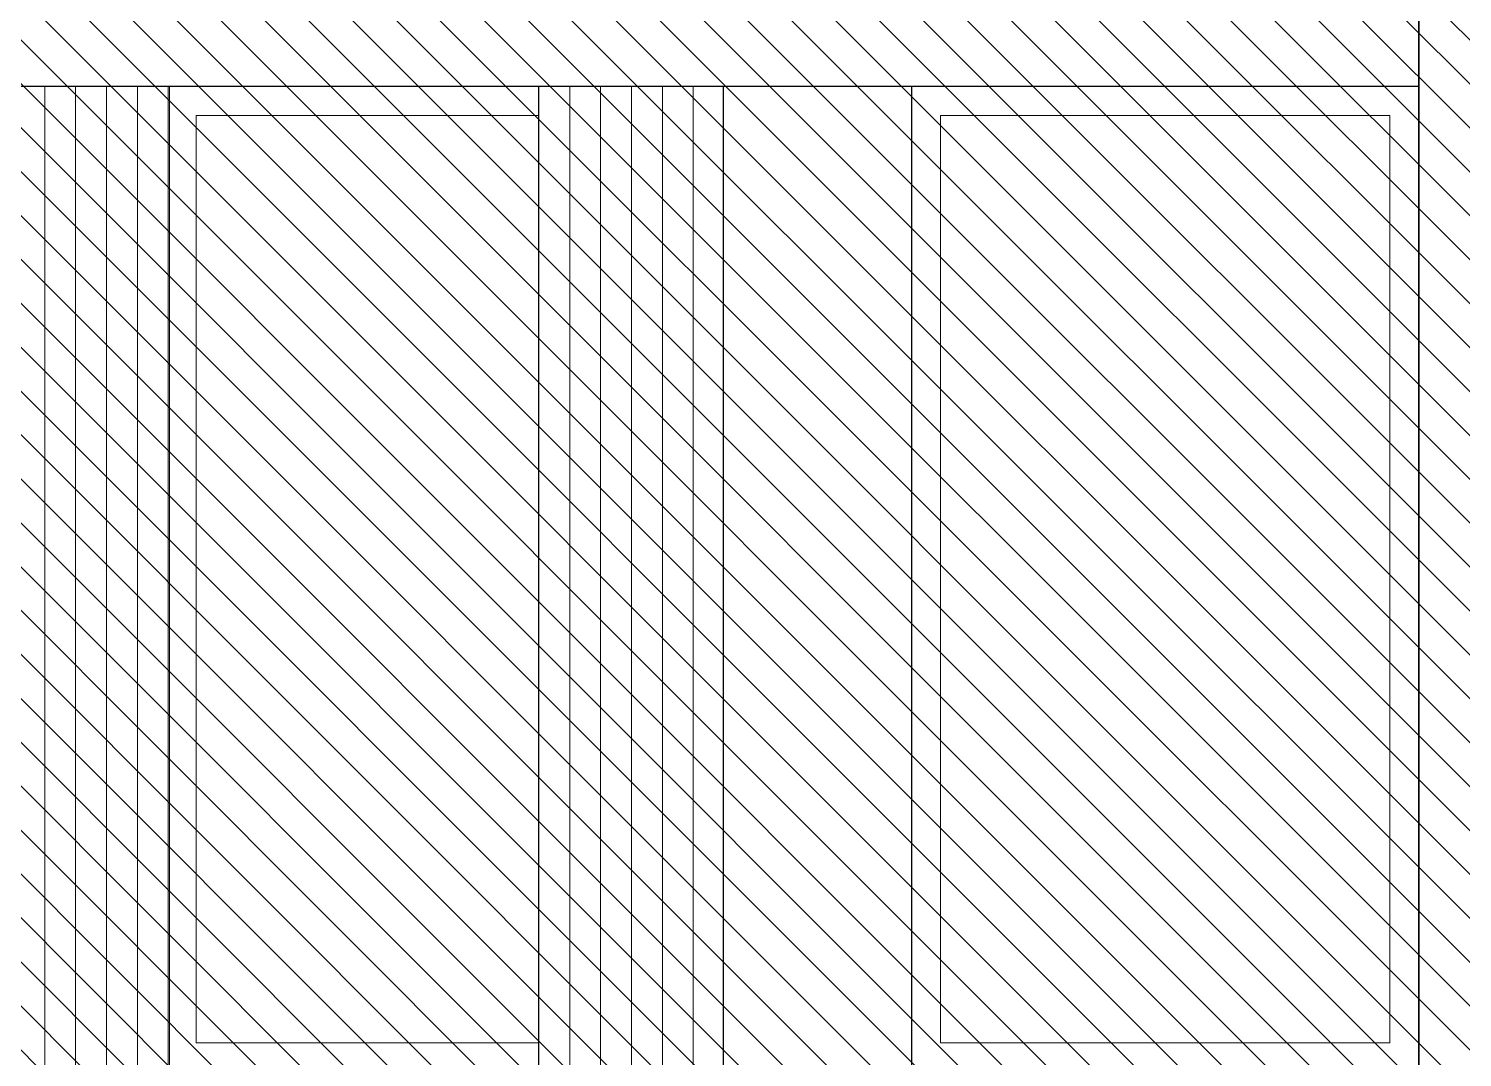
# Model space of a CAD drawing. Header units: millimetres. Extents: x 3779 to 7711, y 1445 to 3132.
# Drawn here: x 3986.368 to 3988.843, y 1453.62 to 1455.395 of the extents above; entities that cross this region are included whole.
import ezdxf

# ---------------------------------------------------------------- set-up
doc = ezdxf.new("R2010")
doc.units = ezdxf.units.MM
for name, color, linetype, lineweight in [('pluma 0.0', 33, 'Continuous', 0), ('pluma 1', 1, 'Continuous', 9), ('pluma 1.5', 14, 'Continuous', 15), ('pluma 2', 2, 'Continuous', 20), ('pluma 2.5', 30, 'Continuous', 25), ('pluma 3', 251, 'Continuous', 30), ('pluma 3.5', 253, 'Continuous', 35)]:
    doc.layers.add(name, color=color, linetype=linetype, lineweight=lineweight)

msp = doc.modelspace()

# ---------------------------------------------------------------- hatches: boundary and pattern name
at = {"layer": 'pluma 0.0'}
h = msp.add_hatch(dxfattribs=at)
h.set_pattern_fill('LINE', color=256, scale=0.016875, angle=135)
h.set_pattern_definition([(135, (-23111.18941, -8375.24651), (-0.03788545551, -0.03788545551), [])])
h.paths.add_polyline_path([(3985.3676, 1451.9447), (3985.3676, 1466.4947), (3992.3676, 1466.4947), (3992.3676, 1451.9447)])

# ---------------------------------------------------------------- linework, layer by layer
for p, q in [((3986.3959, 1455.2947), (3986.3959, 1451.9447)), ((3986.4492, 1455.2947), (3986.4492, 1451.9447)), ((3986.5025, 1455.2947), (3986.5025, 1451.9447)), ((3986.5558, 1455.2947), (3986.5558, 1451.9447)), ((3986.6091, 1455.2947), (3986.6091, 1451.9447)), ((3987.2488, 1455.2947), (3987.2488, 1451.9447)), ((3987.3021, 1455.2947), (3987.3021, 1451.9447)), ((3987.3554, 1455.2947), (3987.3554, 1451.9447)), ((3987.4087, 1455.2947), (3987.4087, 1451.9447)), ((3987.462, 1455.2947), (3987.462, 1451.9447)), ((3987.5153, 1455.2947), (3987.5153, 1451.9447))]:
    msp.add_line(p, q, dxfattribs=at)
at = {"layer": 'pluma 1'}
for p, q in [((3987.2479, 1455.2447), (3986.6575, 1455.2447)), ((3986.6575, 1455.2447), (3986.6575, 1453.6447)), ((3986.6575, 1453.6447), (3987.2479, 1453.6447))]:
    msp.add_line(p, q, dxfattribs=at)
msp.add_lwpolyline([(3988.7176, 1455.2447), (3987.9418, 1455.2447), (3987.9418, 1453.6447), (3988.7176, 1453.6447)], close=True, dxfattribs=at)
at = {"layer": 'pluma 1.5'}
msp.add_line((3986.6115, 1455.2947), (3986.6115, 1453.5947), dxfattribs=at)
at = {"layer": 'pluma 2'}
msp.add_line((3987.2479, 1453.5947), (3987.2479, 1455.2947), dxfattribs=at)
at = {"layer": 'pluma 2.5'}
msp.add_line((3987.5668, 1455.2947), (3987.5668, 1451.9447), dxfattribs=at)
msp.add_lwpolyline([(3988.7676, 1455.2947), (3987.8918, 1455.2947), (3987.8918, 1453.5947), (3988.7676, 1453.5947)], close=True, dxfattribs=at)
at = {"layer": 'pluma 3'}
msp.add_line((3988.7676, 1455.2947), (3986.3426, 1455.2947), dxfattribs=at)
at = {"layer": 'pluma 3.5'}
msp.add_line((3988.7676, 1455.4947), (3988.7676, 1451.9447), dxfattribs=at)

doc.saveas('drawing.dxf')
